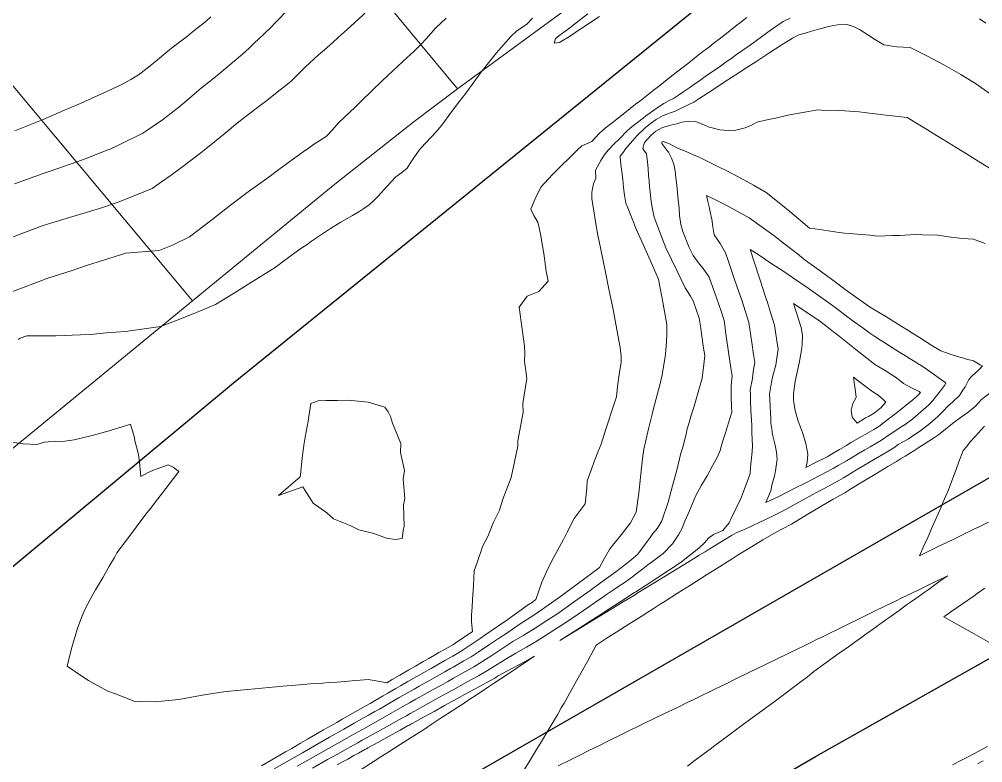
# Model space of a CAD drawing. Header units: inches. Extents: x 11351264 to 11356330, y 6702313 to 6706468.
# Drawn here: x 11354118 to 11354518.1, y 6704745.8 to 6705054.4 of the extents above; entities that cross this region are included whole.
import ezdxf

# ---------------------------------------------------------------- set-up
doc = ezdxf.new("R2010")
doc.units = ezdxf.units.IN
doc.header["$MEASUREMENT"] = 0
doc.layers.add('Shumate_Contours_clip1', color=7, linetype='Continuous', lineweight=0)
doc.layers.add('Shumate_Parcels_clip1', color=7, linetype='Continuous', lineweight=0)
doc.layers.add('Shumate_Streets_clip1', color=7, linetype='Continuous')

msp = doc.modelspace()

# ---------------------------------------------------------------- linework, layer by layer
at = {"layer": 'Shumate_Contours_clip1'}
for points, elevation in [([(11354262.72, 6705057.99), (11354258.84, 6705054.38), (11354254.21, 6705050.15), (11354250.41, 6705046.77), (11354248.15, 6705044.79), (11354244.75, 6705041.72), (11354242.31, 6705039.55), (11354236.8, 6705034.63), (11354235.06, 6705032.88), (11354233.32, 6705031.05), (11354230.9, 6705028.74), (11354229.34, 6705027.44), (11354225.16, 6705024.08), (11354220.78, 6705020.71), (11354216.34, 6705017.34), (11354208.6, 6705011.39), (11354203.46, 6705007.11), (11354199.08, 6705003.48), (11354194.76, 6705000), (11354193.42, 6704998.93), (11354188.83, 6704995.46), (11354185.32, 6704992.91), (11354181.03, 6704989.71), (11354177.08, 6704986.95), (11354173.21, 6704984.12), (11354165.99, 6704981.16), (11354159.42, 6704978.64), (11354151.3, 6704975.81), (11354144.43, 6704973.75), (11354140.29, 6704972.45), (11354131.46, 6704969.85), (11354127.93, 6704968.8), (11354119.06, 6704965.49), (11354111.27, 6704962.34)], 1432), ([(11354420.09, 6705055.06), (11354417.63, 6705053.17), (11354415.49, 6705051.46), (11354411.72, 6705048.54), (11354409.15, 6705046.56), (11354406.58, 6705044.57), (11354404.75, 6705043.14), (11354401.79, 6705040.85), (11354399.26, 6705038.88), (11354396.72, 6705036.91), (11354394.24, 6705034.96), (11354391.53, 6705032.86), (11354389.6, 6705031.36), (11354387.1, 6705029.41), (11354383.97, 6705026.94), (11354381.29, 6705024.85), (11354377.74, 6705022.08), (11354375.66, 6705020.43), (11354373.96, 6705019.08), (11354371.69, 6705017.28), (11354369.44, 6705015.5), (11354366.83, 6705013.44), (11354364.22, 6705011.39), (11354361.35, 6705009.11), (11354358.9, 6705007.16), (11354355.71, 6705003.6), (11354353.6, 6705002.69), (11354351.6, 6705001.78), (11354349.73, 6705000), (11354347.86, 6704998.22), (11354346.14, 6704996.39), (11354343.56, 6704994.09), (11354339.64, 6704990.09), (11354337.77, 6704988.16), (11354334.62, 6704984.67), (11354332.22, 6704979.89), (11354330.46, 6704975.54), (11354331.69, 6704972.93), (11354333.33, 6704970.09), (11354333.91, 6704967.86), (11354334.51, 6704965.2), (11354335.8, 6704957.17), (11354336.83, 6704949.79), (11354337.65, 6704945.63), (11354333.8, 6704941.38), (11354328.97, 6704939.47), (11354325.54, 6704934.84), (11354326.87, 6704925.81), (11354327.83, 6704918.69), (11354328, 6704915.61), (11354327.81, 6704912.51), (11354328.73, 6704905.31), (11354327.09, 6704894.83), (11354327.2, 6704891.32), (11354325.06, 6704879.35), (11354324.98, 6704877.15), (11354322.29, 6704864.19), (11354318.82, 6704855.16), (11354317.38, 6704850.66), (11354314.93, 6704845.68), (11354312.54, 6704839.71), (11354310.44, 6704835.84), (11354308.2, 6704828.85), (11354306.97, 6704825.43), (11354306.64, 6704819.29), (11354306.15, 6704813.32), (11354306.05, 6704810.42), (11354305.84, 6704807.01), (11354305.86, 6704804.27), (11354306.15, 6704800.3), (11354298.98, 6704795.34), (11354297.99, 6704794.73), (11354294.84, 6704792.95), (11354292.25, 6704791.46), (11354291.17, 6704790.83), (11354288.1, 6704789.07), (11354285.79, 6704787.74), (11354282.56, 6704785.88), (11354279.81, 6704784.3), (11354279.13, 6704783.91), (11354275.97, 6704782.09), (11354272.85, 6704780.29), (11354270.6, 6704779), (11354269.24, 6704779.22), (11354266.89, 6704779.68), (11354264.59, 6704780.07), (11354262.92, 6704780.26), (11354259.62, 6704780.1), (11354257.41, 6704779.92), (11354254.72, 6704779.59), (11354250, 6704779.27), (11354246.6, 6704779.04), (11354243.91, 6704778.78), (11354241.71, 6704778.67), (11354238.75, 6704778.51), (11354236.23, 6704778.29), (11354227.44, 6704777.55), (11354218.68, 6704776.74), (11354212.98, 6704776.21), (11354209.92, 6704775.92), (11354203.96, 6704775.35), (11354199.27, 6704774.63), (11354194.03, 6704773.81), (11354188.7, 6704772.88), (11354184.25, 6704772.08), (11354177.23, 6704771.3), (11354174.81, 6704770.99), (11354167.81, 6704771.23), (11354165.68, 6704771.39), (11354157.96, 6704774.33), (11354154.77, 6704775.52), (11354148.92, 6704778.72), (11354146.79, 6704779.93), (11354143.58, 6704782.02), (11354137.83, 6704785.86), (11354139.75, 6704793.19), (11354142.23, 6704801.66), (11354144.15, 6704806.69), (11354145.3, 6704809.64), (11354148.54, 6704815.55), (11354149.69, 6704817.51), (11354152.89, 6704822.74), (11354155.19, 6704827.12), (11354157.49, 6704831), (11354158.46, 6704832.83), (11354162.52, 6704838.18), (11354166.52, 6704843.57), (11354170.6, 6704848.9), (11354172.48, 6704851.35), (11354175.5, 6704855.27), (11354177.53, 6704857.79), (11354182.04, 6704863.71), (11354184.25, 6704866.61), (11354181.91, 6704868.49), (11354179.84, 6704869.39), (11354177.2, 6704868.52), (11354174.48, 6704867.52), (11354171.58, 6704866.22), (11354168.48, 6704864.6), (11354167.96, 6704870.47), (11354167.57, 6704873.55), (11354167, 6704875.98), (11354166.17, 6704878.86), (11354165.71, 6704881.23), (11354164.13, 6704886.24), (11354160.75, 6704885.18), (11354156.23, 6704883.88), (11354150.89, 6704882.29), (11354147.14, 6704881.32), (11354140.83, 6704879.78), (11354136.01, 6704879.1), (11354132.96, 6704879.29), (11354128.5, 6704878.79), (11354125.27, 6704877.8), (11354119.6, 6704878.21), (11354114.05, 6704878.93)], 1426), ([(11354295.31, 6705054.87), (11354291.03, 6705050.86), (11354286.78, 6705046.11), (11354285.02, 6705044.15), (11354281.67, 6705040.9), (11354279.18, 6705038.6), (11354268.91, 6705028.96), (11354259.92, 6705020.39), (11354257.58, 6705018.07), (11354250.48, 6705011.19), (11354248.06, 6705008.49), (11354245.43, 6705005.67), (11354242.76, 6705004.01), (11354240.24, 6705002.38), (11354236.95, 6705000.03), (11354236.92, 6705000), (11354232.43, 6704996.8), (11354228.34, 6704993.83), (11354226.4, 6704992.42), (11354224.62, 6704991.13), (11354222.34, 6704989.45), (11354218.26, 6704986.5), (11354215.53, 6704984.49), (11354213.66, 6704983.11), (11354205.78, 6704977.19), (11354197.97, 6704971.14), (11354188.74, 6704964.09), (11354181.69, 6704960.6), (11354176.05, 6704958.43), (11354162.11, 6704957.22), (11354160.05, 6704956.58), (11354145.88, 6704952.15), (11354139.52, 6704950), (11354130.29, 6704947.11), (11354114.87, 6704941.18)], 1430), ([(11354228.68, 6705057.46), (11354225.54, 6705054.13), (11354223.92, 6705052.47), (11354222.97, 6705051.52), (11354219.65, 6705048.4), (11354217.31, 6705046.14), (11354215.65, 6705044.58), (11354213.68, 6705042.61), (11354211.73, 6705040.79), (11354211.68, 6705040.75), (11354211.64, 6705040.72), (11354208.13, 6705037.74), (11354204.58, 6705034.75), (11354200.99, 6705031.78), (11354197.37, 6705028.85), (11354193.73, 6705025.85), (11354190.79, 6705023.39), (11354187.53, 6705020.68), (11354184.25, 6705017.89), (11354181.13, 6705015.46), (11354177.5, 6705012.59), (11354173.6, 6705010.02), (11354170.97, 6705008.26), (11354169.27, 6705007.14), (11354159.5, 6705002.23), (11354155.68, 6705000.5), (11354154.4, 6705000), (11354145.78, 6704996.61), (11354141.85, 6704995.18), (11354130.86, 6704991.33), (11354127.95, 6704990.33), (11354116.01, 6704986.04)], 1434), ([(11354197.57, 6705055.4), (11354195.96, 6705053.88), (11354194.25, 6705052.42), (11354192.47, 6705051.04), (11354190.65, 6705049.7), (11354188.68, 6705048.12), (11354186.7, 6705046.56), (11354184.72, 6705044.99), (11354182.79, 6705043.51), (11354182.67, 6705043.43), (11354178.91, 6705040.43), (11354175.4, 6705037.48), (11354171.69, 6705034.43), (11354168.07, 6705031.7), (11354167.89, 6705031.56), (11354167.75, 6705031.47), (11354167.58, 6705031.36), (11354164.29, 6705029.31), (11354160.64, 6705027.27), (11354156.74, 6705025.44), (11354152.8, 6705023.66), (11354148.14, 6705021.58), (11354144.65, 6705019.95), (11354136.82, 6705016.58), (11354127.99, 6705012.83), (11354125.14, 6705011.61), (11354116.1, 6705008.03)], 1436), ([(11354331.09, 6705054.8), (11354328.61, 6705052.14), (11354326.25, 6705050.62), (11354324.44, 6705049.42), (11354322.16, 6705047.21), (11354319.11, 6705043.81), (11354316.24, 6705040.49), (11354312.84, 6705036.25), (11354309.33, 6705031.71), (11354306.83, 6705028.3), (11354303.52, 6705023.84), (11354300.52, 6705019.92), (11354297.55, 6705015.97), (11354293.45, 6705010.44), (11354290.96, 6705007.57), (11354289.09, 6705005.5), (11354284.72, 6705000.87), (11354284.09, 6705000), (11354281.81, 6704996.85), (11354280.56, 6704995), (11354279.15, 6704992.61), (11354276.88, 6704990.78), (11354274.35, 6704989.04), (11354272.47, 6704986.94), (11354270.82, 6704985.09), (11354267.01, 6704980.96), (11354264.99, 6704978.91), (11354263.28, 6704977.31), (11354261.14, 6704975.82), (11354259.39, 6704974.69), (11354256.34, 6704972.91), (11354251.29, 6704970.01), (11354247.3, 6704967.49), (11354244.28, 6704965.55), (11354239.36, 6704962.22), (11354237.53, 6704960.91), (11354235.4, 6704959.47), (11354231.45, 6704956.71), (11354224.2, 6704951.4), (11354214.41, 6704945.23), (11354207, 6704940.55), (11354199.46, 6704935.96), (11354192.62, 6704933.05), (11354189.76, 6704931.95), (11354184.64, 6704929.86), (11354179.93, 6704928.13), (11354176.65, 6704926.8), (11354167.89, 6704925.6), (11354162.16, 6704924.82), (11354154.07, 6704924.21), (11354147.65, 6704923.56), (11354143.46, 6704923.41), (11354133.13, 6704922.91), (11354121.09, 6704922.96), (11354118.43, 6704922), (11354117.55, 6704921.47)], 1428), ([(11354438.18, 6705054.78), (11354435.17, 6705053.52), (11354430.45, 6705050.13), (11354426.23, 6705047.06), (11354421.56, 6705043.67), (11354415.87, 6705039.71), (11354413.5, 6705038.02), (11354411.58, 6705036.65), (11354409.21, 6705034.96), (11354402.89, 6705030.58), (11354400.53, 6705028.89), (11354398.18, 6705027.24), (11354396.43, 6705026.01), (11354394.03, 6705024.46), (11354392.11, 6705023.16), (11354389.64, 6705021.52), (11354387.84, 6705020.61), (11354385.64, 6705019.47), (11354383.29, 6705017.92), (11354380.92, 6705016.24), (11354378.03, 6705014.18), (11354377.05, 6705013.39), (11354374.72, 6705011.56), (11354372.59, 6705009.88), (11354370.46, 6705008.07), (11354367.2, 6705004.78), (11354364.87, 6705002.5), (11354362.66, 6705000.17), (11354362.53, 6705000), (11354360.95, 6704997.93), (11354359.57, 6704995.78), (11354357.36, 6704991.74), (11354357.37, 6704988.42), (11354356.43, 6704986.03), (11354355.76, 6704982.55), (11354355.78, 6704980.03), (11354357.63, 6704968.58), (11354358.25, 6704964.72), (11354359.35, 6704959.53), (11354361.41, 6704949.41), (11354362.84, 6704942.33), (11354364.63, 6704933.87), (11354367.01, 6704921.07), (11354367.55, 6704918.19), (11354367.89, 6704914.38), (11354367.89, 6704912.11), (11354367.15, 6704906.96), (11354366.44, 6704901.91), (11354366, 6704897.64), (11354365.04, 6704894.78), (11354361.52, 6704884.19), (11354359.6, 6704878.04), (11354358.24, 6704874.65), (11354356.66, 6704870.33), (11354355.66, 6704867.59), (11354353.87, 6704862.78), (11354353.68, 6704859.74), (11354352.97, 6704853.26), (11354348.5, 6704847.08), (11354345.45, 6704841.13), (11354343.95, 6704838.39), (11354339.27, 6704829.88), (11354336.86, 6704824.8), (11354335.05, 6704820.75), (11354332.57, 6704813.54), (11354330.75, 6704812.21), (11354330.34, 6704811.93), (11354329.95, 6704811.68), (11354323.58, 6704807.17), (11354320.83, 6704805.29), (11354316.53, 6704802.26), (11354311.78, 6704799.04), (11354309.43, 6704797.4), (11354302.29, 6704792.57), (11354300.12, 6704791.23), (11354298.1, 6704790.06), (11354294.68, 6704788.18), (11354292.13, 6704786.7), (11354289.06, 6704784.92), (11354288.22, 6704784.45), (11354287.27, 6704783.91), (11354283.03, 6704781.51), (11354279.43, 6704779.48), (11354276.28, 6704777.66), (11354274.32, 6704776.54), (11354271.12, 6704774.7), (11354269.07, 6704773.51), (11354265.82, 6704771.65), (11354263.66, 6704770.41), (11354260.69, 6704768.74), (11354257.53, 6704766.93), (11354255.33, 6704765.66), (11354252.12, 6704763.82), (11354249.81, 6704762.49), (11354247.33, 6704761.08), (11354244.38, 6704759.38), (11354241.07, 6704757.48), (11354237.76, 6704755.56), (11354234.82, 6704753.87), (11354231.14, 6704751.74), (11354228.56, 6704750.26), (11354224.53, 6704747.92), (11354222.95, 6704747.02), (11354218.58, 6704744.49)], 1424), ([(11354354.05, 6705056.69), (11354350.53, 6705053.83), (11354346.57, 6705050.86), (11354344.91, 6705049.63), (11354342.69, 6705047.91), (11354340.67, 6705046.42), (11354340.14, 6705044.48), (11354342.32, 6705044.78), (11354343.47, 6705045.36), (11354345.79, 6705046.88), (11354348.09, 6705048.4), (11354350.16, 6705049.76), (11354352.72, 6705051.44), (11354354.54, 6705052.63), (11354358.91, 6705055.49)], 1426), ([(11354519.36, 6705052.72), (11354516.77, 6705054.63)], 1424), ([(11354520.79, 6705023.74), (11354515.53, 6705027.49), (11354509.07, 6705031.49), (11354502.18, 6705035.28), (11354495.2, 6705039.03), (11354487.99, 6705042.67), (11354482.38, 6705042.97), (11354477.06, 6705043.73), (11354473.53, 6705045.82), (11354470.41, 6705047.95), (11354466.9, 6705050.08), (11354464.7, 6705051.23), (11354461.76, 6705052.17), (11354457.74, 6705052.08), (11354454.8, 6705051.56), (11354449.95, 6705050.3), (11354446.99, 6705049.41), (11354444.35, 6705048.65), (11354441.71, 6705047.89), (11354439.08, 6705046.6), (11354434.37, 6705043.64), (11354429.34, 6705040.32), (11354424.25, 6705036.99), (11354418.58, 6705033.33), (11354416.35, 6705031.86), (11354411.19, 6705028.5), (11354406.05, 6705025.14), (11354400.19, 6705021.29), (11354398.12, 6705020.02), (11354395.44, 6705018.73), (11354392.25, 6705017.22), (11354390.31, 6705016.29), (11354385.41, 6705014.47), (11354382.55, 6705012.74), (11354380.12, 6705011.14), (11354377.93, 6705009.29), (11354374.56, 6705006.07), (11354372.68, 6705003.98), (11354370.87, 6705001.85), (11354369.39, 6705000), (11354369.14, 6704999.69), (11354367.59, 6704997.56), (11354367.53, 6704997.48), (11354367.45, 6704997.36), (11354367.47, 6704997.19), (11354367.8, 6704994.21), (11354368.21, 6704991), (11354368.6, 6704987.81), (11354368.95, 6704984.61), (11354369.35, 6704981.32), (11354369.85, 6704978.07), (11354370.69, 6704976.04), (11354374.37, 6704966.98), (11354377.1, 6704960.86), (11354379.38, 6704955.65), (11354383.52, 6704946.43), (11354384.06, 6704943.45), (11354384.95, 6704938.51), (11354386.9, 6704927.73), (11354386.97, 6704923.79), (11354386.81, 6704920.67), (11354386.53, 6704916.96), (11354386.17, 6704914.29), (11354385.44, 6704909.36), (11354384.97, 6704906.8), (11354384.02, 6704902.68), (11354382.9, 6704898.5), (11354381.78, 6704894.32), (11354381.08, 6704891.68), (11354380.84, 6704890.44), (11354379.33, 6704884.36), (11354378.31, 6704880.14), (11354377.34, 6704875.91), (11354377.02, 6704873.02), (11354376.54, 6704869.36), (11354376, 6704864.35), (11354375.28, 6704857.7), (11354374.22, 6704849.81), (11354371.83, 6704845.41), (11354368.15, 6704840.57), (11354364.31, 6704835.95), (11354363.09, 6704834.27), (11354360.98, 6704830.65), (11354358.99, 6704826.78), (11354353.96, 6704823.03), (11354349.18, 6704819.45), (11354345, 6704816.43), (11354342.78, 6704814.79), (11354336.3, 6704810.15), (11354331.26, 6704806.77), (11354326.41, 6704803.69), (11354320.02, 6704799.33), (11354317.45, 6704797.65), (11354312.84, 6704794.53), (11354308.55, 6704791.73), (11354305.63, 6704789.77), (11354302.64, 6704788), (11354298.2, 6704785.48), (11354297.1, 6704784.88), (11354294.72, 6704783.52), (11354290.64, 6704781.17), (11354287.13, 6704779.2), (11354284.13, 6704777.52), (11354282.04, 6704776.34), (11354279.74, 6704775.05), (11354275.8, 6704772.79), (11354271.74, 6704770.46), (11354267.55, 6704768.07), (11354265.66, 6704767.02), (11354263.03, 6704765.54), (11354261.21, 6704764.52), (11354257.04, 6704762.14), (11354252.73, 6704759.69), (11354246.88, 6704756.38), (11354240.63, 6704752.8), (11354235.6, 6704749.92), (11354228.96, 6704746.11), (11354223.91, 6704743.24)], 1422), ([(11354523.88, 6704990.81), (11354516.23, 6704995.48), (11354510.29, 6704999.16), (11354508.92, 6705000), (11354505.25, 6705002.25), (11354501.74, 6705004.45), (11354498.93, 6705006.2), (11354495.2, 6705008.46), (11354490.62, 6705011.23), (11354486.71, 6705013.61), (11354480.5, 6705014.32), (11354476.75, 6705014.74), (11354468.85, 6705015.74), (11354466.72, 6705015.96), (11354456.8, 6705016.7), (11354452.67, 6705016.49), (11354449.6, 6705016.8), (11354443.41, 6705015.73), (11354437.17, 6705014.51), (11354432.07, 6705013.29), (11354429.14, 6705012.74), (11354424.34, 6705011.61), (11354422.41, 6705010.59), (11354419.5, 6705009.38), (11354414.46, 6705008.02), (11354408.97, 6705008.55), (11354404.05, 6705009.78), (11354403.07, 6705010.3), (11354402.75, 6705010.36), (11354402.62, 6705010.47), (11354399.01, 6705011.98), (11354396.1, 6705012.08), (11354393.16, 6705011.71), (11354391.05, 6705011.03), (11354388.58, 6705010.38), (11354385.18, 6705009.51), (11354382.32, 6705007.96), (11354380.48, 6705006.24), (11354378.93, 6705004.63), (11354378.5, 6705004.14), (11354377.54, 6705002.97), (11354376.93, 6705000.68), (11354377.38, 6705000), (11354378.41, 6704998.46), (11354378.91, 6704995.04), (11354379.13, 6704992.43), (11354379.37, 6704989.42), (11354379.56, 6704987.45), (11354379.62, 6704986.56), (11354379.75, 6704985.15), (11354379.89, 6704983.66), (11354380.48, 6704978.78), (11354381, 6704975.52), (11354381.61, 6704972.22), (11354384.79, 6704963.79), (11354386.55, 6704959.54), (11354391.25, 6704949.75), (11354394.58, 6704942.84), (11354396.77, 6704939.46), (11354397.85, 6704937.46), (11354400.39, 6704930.34), (11354400.99, 6704926.2), (11354401.32, 6704923.76), (11354402.2, 6704917.81), (11354402.64, 6704914.87), (11354402.24, 6704911.14), (11354401.54, 6704905.42), (11354400.16, 6704900.55), (11354398.78, 6704895.72), (11354398.22, 6704893.76), (11354397.07, 6704890.02), (11354396.19, 6704886.93), (11354395.39, 6704884.31), (11354394.9, 6704882.14), (11354394.46, 6704880.06), (11354393.64, 6704877.14), (11354392.76, 6704874.31), (11354391.13, 6704867.25), (11354389.23, 6704860.66), (11354387.43, 6704853.91), (11354384.86, 6704846.24), (11354382.98, 6704843.15), (11354381.31, 6704841.07), (11354379.98, 6704839.28), (11354378.73, 6704837.65), (11354376.45, 6704834.46), (11354374.93, 6704832.29), (11354372.96, 6704830.64), (11354371.24, 6704829.28), (11354369.4, 6704827.78), (11354365.77, 6704825), (11354359.86, 6704820.8), (11354355.05, 6704817.28), (11354350.95, 6704814.37), (11354348.58, 6704812.65), (11354342.01, 6704808.04), (11354339.67, 6704806.5), (11354337.12, 6704804.83), (11354332.19, 6704801.56), (11354327.51, 6704798.74), (11354323.02, 6704796.03), (11354316.29, 6704791.64), (11354314.21, 6704790.33), (11354309, 6704786.94), (11354306.79, 6704785.64), (11354304.56, 6704784.35), (11354301.83, 6704782.84), (11354298.3, 6704780.87), (11354295.94, 6704779.53), (11354293.07, 6704777.88), (11354289.63, 6704775.97), (11354285.24, 6704773.52), (11354282.68, 6704772.09), (11354280.05, 6704770.62), (11354277.27, 6704769.04), (11354274.41, 6704767.4), (11354271.45, 6704765.73), (11354266.92, 6704763.2), (11354261.73, 6704760.3), (11354258.74, 6704758.61), (11354255.65, 6704756.87), (11354251.15, 6704754.35), (11354246.43, 6704751.7), (11354240.08, 6704748.08), (11354233.42, 6704744.28)], 1420), ([(11354519.06, 6704961.3), (11354514.2, 6704963.09), (11354512.11, 6704963.2), (11354508.43, 6704963.49), (11354503.94, 6704964.1), (11354499.45, 6704964.7), (11354493.07, 6704964.95), (11354490.1, 6704964.97), (11354483.74, 6704964.66), (11354480.83, 6704964.6), (11354474.42, 6704964.4), (11354471.17, 6704964.75), (11354462.84, 6704965.42), (11354460.68, 6704965.64), (11354458.48, 6704965.87), (11354453.98, 6704966.51), (11354448.46, 6704967.37), (11354446.21, 6704967.72), (11354438.02, 6704974.6), (11354433.5, 6704978.15), (11354428.23, 6704982.48), (11354422.96, 6704985.53), (11354417.42, 6704988.54), (11354411.57, 6704991.55), (11354408.88, 6704992.89), (11354405.54, 6704994.54), (11354401.78, 6704996.38), (11354401.26, 6704996.63), (11354400.32, 6704997.07), (11354398.05, 6704998.12), (11354395.46, 6704999.2), (11354393.52, 6704999.98), (11354393.47, 6705000), (11354391.02, 6705000.99), (11354388.08, 6705002.66), (11354385.39, 6705003.61), (11354384.87, 6705003.35), (11354384.82, 6705002.75), (11354386.97, 6705000), (11354387.58, 6704999.21), (11354388.8, 6704996.72), (11354389.88, 6704994.25), (11354389.89, 6704994.22), (11354390.41, 6704991.43), (11354390.7, 6704988.58), (11354391.09, 6704985.54), (11354391.34, 6704982.47), (11354391.65, 6704979.23), (11354392.02, 6704976.05), (11354392.21, 6704972.95), (11354392.75, 6704969.13), (11354393.52, 6704966.29), (11354396.14, 6704959.62), (11354397.88, 6704956.34), (11354400.44, 6704952.66), (11354402.01, 6704950.92), (11354404.46, 6704947.27), (11354407.48, 6704938.74), (11354409.43, 6704933.19), (11354410.71, 6704929.39), (11354411.6, 6704922.81), (11354412.51, 6704916.24), (11354413.51, 6704909.65), (11354414, 6704906.41), (11354413.59, 6704902.5), (11354413.66, 6704899.99), (11354413.62, 6704897.78), (11354413.8, 6704893.57), (11354413.9, 6704891.32), (11354412.56, 6704886.82), (11354411.29, 6704882.72), (11354410.38, 6704879.79), (11354409.82, 6704878.04), (11354409.02, 6704875.37), (11354408.24, 6704873.39), (11354407.94, 6704872.73), (11354405.99, 6704869.29), (11354403.65, 6704864.86), (11354401.33, 6704860.94), (11354399.01, 6704856.67), (11354396.21, 6704850.04), (11354394.43, 6704846.05), (11354393.33, 6704843.08), (11354391.83, 6704840.4), (11354389.22, 6704836.58), (11354385.33, 6704832.67), (11354380.9, 6704829.29), (11354378.97, 6704827.88), (11354376.92, 6704826.23), (11354374.25, 6704824.18), (11354372.6, 6704822.97), (11354369.6, 6704820.75), (11354366.99, 6704819), (11354364.77, 6704817.47), (11354361.91, 6704815.57), (11354359.94, 6704814.21), (11354356.85, 6704812.15), (11354354.48, 6704810.46), (11354347.85, 6704805.89), (11354343.01, 6704802.76), (11354340.76, 6704801.29), (11354338.07, 6704799.54), (11354333.12, 6704796.32), (11354328.59, 6704793.73), (11354324.18, 6704791.21), (11354319.77, 6704788.68), (11354312.41, 6704784.07), (11354308.64, 6704781.89), (11354304, 6704779.33), (11354298.4, 6704776.23), (11354295.49, 6704774.59), (11354290.99, 6704772.09), (11354287.74, 6704770.3), (11354283.35, 6704767.87), (11354280.35, 6704766.2), (11354278.75, 6704765.29), (11354277.09, 6704764.35), (11354275.37, 6704763.38), (11354270.82, 6704760.86), (11354266.7, 6704758.57), (11354262.24, 6704756.1), (11354260.45, 6704755.09), (11354258.59, 6704754.05), (11354254.07, 6704751.53), (11354250.42, 6704749.5), (11354245.99, 6704747.04), (11354239.74, 6704743.5)], 1418), ([(11354327.3, 6704742.14), (11354330.13, 6704746.85), (11354332.37, 6704750.57), (11354334.81, 6704754.63), (11354337.5, 6704759.03), (11354339.64, 6704762.47), (11354341.45, 6704765.63), (11354343.09, 6704768.5), (11354344.23, 6704770.54), (11354346.51, 6704774.56), (11354350.09, 6704780.98), (11354354.09, 6704788.11), (11354356.4, 6704792.46), (11354357.52, 6704794.57), (11354361.73, 6704797.28), (11354366.19, 6704800.14), (11354371.2, 6704803.34), (11354372.92, 6704804.42), (11354376.19, 6704806.51), (11354378.55, 6704808), (11354381.21, 6704809.7), (11354384.17, 6704811.58), (11354386.24, 6704812.9), (11354391.28, 6704816.09), (11354394.94, 6704818.37), (11354396.74, 6704819.5), (11354403.45, 6704823.74), (11354408.72, 6704827.08), (11354412.22, 6704829.28), (11354414, 6704830.41), (11354416.54, 6704832.07), (11354422.09, 6704835.42), (11354426.85, 6704838.29), (11354432.29, 6704841.48), (11354434.95, 6704842.86), (11354438.65, 6704844.85), (11354445.2, 6704848.78), (11354450.62, 6704851.99), (11354456.06, 6704855.21), (11354460.77, 6704857.86), (11354462.55, 6704858.95), (11354467.92, 6704862.19), (11354473.29, 6704865.44), (11354478.65, 6704868.7), (11354482.27, 6704870.82), (11354484.01, 6704871.97), (11354485.95, 6704873.07), (11354489.45, 6704875.22), (11354491.6, 6704876.57), (11354494.68, 6704878.5), (11354497.3, 6704880.25), (11354499.75, 6704881.83), (11354503.4, 6704884.72), (11354505.58, 6704886.56), (11354509.28, 6704889.32), (11354511.87, 6704891.19), (11354515.16, 6704893.76), (11354517.58, 6704896.61), (11354521.2, 6704899.28)], 1418), ([(11354520.47, 6704845.62), (11354516.87, 6704843.86), (11354514.12, 6704842.52), (11354511.31, 6704841.15), (11354507.76, 6704839.42), (11354505.76, 6704838.45), (11354501.41, 6704836.33), (11354500.49, 6704835.88), (11354495.17, 6704833.29), (11354491.81, 6704831.65), (11354493.7, 6704835.78), (11354495.29, 6704839.26), (11354497.16, 6704843.6), (11354499.56, 6704849.07), (11354500.65, 6704851.63), (11354501.7, 6704854.05), (11354503.83, 6704859.05), (11354505.72, 6704863.83), (11354507.03, 6704867.44), (11354508.19, 6704870.62), (11354509.91, 6704875.34), (11354511.32, 6704876.94), (11354512.92, 6704878.97), (11354515.04, 6704881.32), (11354518.77, 6704885.5)], 1420), ([(11354395.51, 6704744.38), (11354398.68, 6704746.8), (11354400.74, 6704748.32), (11354402.46, 6704749.61), (11354404.97, 6704751.45), (11354406.87, 6704752.89), (11354411.01, 6704755.99), (11354418.2, 6704761.38), (11354421.79, 6704763.99), (11354425.44, 6704766.62), (11354430.9, 6704770.7), (11354436.43, 6704774.84), (11354439.35, 6704776.96), (11354442.7, 6704779.42), (11354445.39, 6704781.42), (11354447.96, 6704783.65), (11354451.95, 6704786.58), (11354455.95, 6704789.42), (11354458.5, 6704791.23), (11354462.32, 6704793.92), (11354464.02, 6704795.14), (11354467.83, 6704797.87), (11354469.53, 6704799.09), (11354472.38, 6704801.13), (11354476.93, 6704804.39), (11354480.06, 6704806.65), (11354483.35, 6704809), (11354486.51, 6704811.26), (11354488.57, 6704812.73), (11354492.12, 6704815.25), (11354493.81, 6704816.47), (11354495.39, 6704817.58), (11354496.56, 6704818.42), (11354499.91, 6704820.84), (11354503.44, 6704823.39), (11354499.47, 6704821.45), (11354495.75, 6704819.64), (11354494.27, 6704818.92), (11354491, 6704817.32), (11354486.6, 6704815.17), (11354484.23, 6704814.02), (11354482.2, 6704813.02), (11354477.79, 6704810.88), (11354472.92, 6704808.5), (11354466.26, 6704805.25), (11354462.44, 6704803.39), (11354458.32, 6704801.38), (11354453.73, 6704799.14), (11354451.02, 6704797.82), (11354449.13, 6704796.9), (11354446.93, 6704795.83), (11354443.63, 6704794.22), (11354441.31, 6704793.09), (11354437.3, 6704791.13), (11354432.52, 6704788.8), (11354427.57, 6704786.39), (11354421.26, 6704783.31), (11354414.72, 6704780.13), (11354411.54, 6704778.58), (11354407.46, 6704776.6), (11354404.9, 6704775.36), (11354401.45, 6704773.68), (11354398.09, 6704772.04), (11354395.43, 6704770.75), (11354391.28, 6704768.73), (11354385.72, 6704766.02), (11354377.15, 6704761.85), (11354369.54, 6704758.13), (11354361.93, 6704754.4), (11354359.45, 6704753.19), (11354354.31, 6704750.67), (11354350.56, 6704748.83), (11354346.87, 6704747.03), (11354341.79, 6704744.54)], 1418), ([(11354521.35, 6704795.42), (11354514.61, 6704799.3), (11354508.33, 6704802.8), (11354504.92, 6704804.69), (11354501.93, 6704806.32), (11354505.3, 6704808.67), (11354509.73, 6704811.75), (11354514.54, 6704815.11), (11354515.86, 6704816.04), (11354518.95, 6704818.2)], 1420), ([(11354259.52, 6704742.74), (11354265.73, 6704746.66), (11354268.58, 6704748.46), (11354271.43, 6704750.26), (11354276.24, 6704753.37), (11354280.69, 6704756.25), (11354284.04, 6704758.38), (11354286.63, 6704760.04), (11354289.06, 6704761.59), (11354292.83, 6704764.06), (11354295.83, 6704766.03), (11354300.07, 6704768.82), (11354302.3, 6704770.28), (11354304.32, 6704771.61), (11354308.56, 6704774.41), (11354312.8, 6704777.21), (11354314.48, 6704778.33), (11354317.73, 6704780.44), (11354321.77, 6704783.14), (11354324.79, 6704785.15), (11354329.47, 6704788.29), (11354332, 6704789.98), (11354329.59, 6704788.67), (11354325.12, 6704786.25), (11354320.99, 6704784.01), (11354316.65, 6704781.64), (11354315.88, 6704781.16), (11354315.49, 6704780.93), (11354311.83, 6704778.93), (11354307.39, 6704776.49), (11354302.95, 6704774.05), (11354298.5, 6704771.61), (11354297.93, 6704771.29), (11354294.62, 6704769.47), (11354290.24, 6704767.06), (11354285.86, 6704764.66), (11354281.48, 6704762.25), (11354280.66, 6704761.79), (11354280.22, 6704761.54), (11354279.77, 6704761.28), (11354279.29, 6704761.02), (11354276.12, 6704759.28), (11354271.67, 6704756.82), (11354267.21, 6704754.36), (11354262.76, 6704751.91), (11354262.15, 6704751.57), (11354261.53, 6704751.22), (11354258.82, 6704749.73), (11354257, 6704748.72), (11354254.4, 6704747.29), (11354252.47, 6704746.21), (11354249.97, 6704744.84)], 1416), ([(11354520.15, 6704752.44), (11354517.78, 6704751.21), (11354514.1, 6704749.31), (11354511.71, 6704748.07), (11354509.31, 6704746.84), (11354505.53, 6704744.89)], 1418), ([(11354518.32, 6704746.58), (11354515.93, 6704745.34)], 1416)]:
    msp.add_lwpolyline(points, dxfattribs=dict(at, elevation=elevation))
for points, elevation in [([(11354342.55, 6704796.52), (11354348.89, 6704800.38), (11354353.82, 6704803.39), (11354354.23, 6704803.65), (11354358.83, 6704806.45), (11354363.79, 6704809.47), (11354368.74, 6704812.5), (11354373.7, 6704815.53), (11354374.66, 6704816.13), (11354378.78, 6704818.65), (11354383.76, 6704821.69), (11354388.73, 6704824.73), (11354393.7, 6704827.77), (11354395.49, 6704828.87), (11354397.95, 6704830.37), (11354400.41, 6704831.87), (11354402.86, 6704833.38), (11354404.54, 6704834.42), (11354406.31, 6704835.51), (11354408.8, 6704837.05), (11354411.28, 6704838.6), (11354413.77, 6704840.14), (11354415.65, 6704841.14), (11354419.42, 6704842.78), (11354425.31, 6704845.49), (11354430.59, 6704847.99), (11354434.17, 6704849.82), (11354436.1, 6704850.76), (11354441.74, 6704853.88), (11354446.29, 6704856.43), (11354450.36, 6704858.58), (11354452.85, 6704859.92), (11354458.34, 6704862.9), (11354460.27, 6704864.06), (11354463.89, 6704866.2), (11354465.71, 6704867.3), (11354471.13, 6704870.53), (11354474.41, 6704872.45), (11354476.69, 6704873.79), (11354479.16, 6704875.21), (11354481.2, 6704876.54), (11354482.99, 6704877.81), (11354485.03, 6704878.97), (11354487.3, 6704880.25), (11354492.42, 6704883.66), (11354496.1, 6704886.59), (11354499.51, 6704889.54), (11354501.63, 6704891.65), (11354503.75, 6704893.89), (11354505.52, 6704895.4), (11354508.43, 6704898.24), (11354509.62, 6704899.97), (11354510.75, 6704901.75), (11354512.33, 6704904.82), (11354513.64, 6704906.26), (11354516.63, 6704909.01), (11354517.97, 6704910.51), (11354517.08, 6704911), (11354516.39, 6704911.34), (11354514.25, 6704912.53), (11354513.79, 6704912.69), (11354511.78, 6704913.11), (11354509.65, 6704913.85), (11354506.19, 6704914.8), (11354504.18, 6704915.44), (11354500.72, 6704916.71), (11354497.02, 6704919.02), (11354494.6, 6704920.54), (11354491.86, 6704922.26), (11354489.35, 6704923.82), (11354487.35, 6704925.07), (11354484.19, 6704927.05), (11354480.01, 6704929.65), (11354477.85, 6704930.99), (11354475.54, 6704932.41), (11354471.14, 6704935.06), (11354468.55, 6704936.79), (11354465.81, 6704938.7), (11354461, 6704942.26), (11354457.87, 6704944.57), (11354451.1, 6704949.52), (11354444.38, 6704954.36), (11354441.23, 6704956.97), (11354435.94, 6704961.09), (11354431.31, 6704964.67), (11354427.42, 6704967.4), (11354421.14, 6704972), (11354415.84, 6704974.88), (11354410.51, 6704977.72), (11354406.29, 6704979.8), (11354403.45, 6704981.2), (11354404.01, 6704978.74), (11354404.51, 6704976.54), (11354404.95, 6704974.39), (11354405.56, 6704971.46), (11354405.96, 6704968.23), (11354406.51, 6704964.91), (11354409.04, 6704961.35), (11354411.3, 6704957.43), (11354412.21, 6704954.68), (11354414.8, 6704947.12), (11354416.16, 6704943.18), (11354418, 6704937.77), (11354421.03, 6704928.44), (11354422.18, 6704920.22), (11354422.94, 6704915.28), (11354423.43, 6704911.84), (11354422.82, 6704908.22), (11354422.49, 6704905.26), (11354421.58, 6704900.62), (11354421.6, 6704898.55), (11354421.63, 6704895.89), (11354421.8, 6704892.17), (11354422.24, 6704885.94), (11354422.27, 6704883.02), (11354422.41, 6704879.84), (11354422.44, 6704877.4), (11354422.35, 6704874.77), (11354421.96, 6704871.08), (11354421.71, 6704868.45), (11354421.47, 6704865.82), (11354420.26, 6704862.43), (11354418.36, 6704857.27), (11354417.45, 6704855.09), (11354416.14, 6704852.38), (11354415.11, 6704850.17), (11354413.79, 6704847.61), (11354412.76, 6704845.36), (11354410.15, 6704842.23), (11354406.23, 6704840.55), (11354404.22, 6704839.03), (11354402.53, 6704837.07), (11354400.3, 6704834.96), (11354398.17, 6704833.2), (11354395.04, 6704830.83), (11354392.88, 6704828.97), (11354388.02, 6704825.8), (11354383.15, 6704822.63), (11354378.28, 6704819.46), (11354374, 6704816.72), (11354373.52, 6704816.38), (11354368.6, 6704813.21), (11354363.67, 6704810.05), (11354358.75, 6704806.89), (11354353.95, 6704803.82), (11354353.77, 6704803.7), (11354348.86, 6704800.56)], 1416), ([(11354421.51, 6704958.8), (11354423.21, 6704953.63), (11354425.68, 6704946.12), (11354427.91, 6704939.14), (11354428.67, 6704936.79), (11354429.92, 6704932.71), (11354431.63, 6704927.47), (11354432.66, 6704920.88), (11354433.14, 6704917.43), (11354432.64, 6704913.8), (11354432.16, 6704910.83), (11354430.93, 6704906.31), (11354430.45, 6704903.8), (11354429.58, 6704898.73), (11354429.79, 6704893.97), (11354430.01, 6704890.9), (11354430.08, 6704888.78), (11354430.11, 6704886.74), (11354430.62, 6704883.43), (11354430.72, 6704882.69), (11354430.93, 6704881.5), (11354431.95, 6704877.55), (11354432.5, 6704874.67), (11354432.76, 6704871.74), (11354432.03, 6704866.89), (11354431.61, 6704864.71), (11354430.72, 6704861.59), (11354430.1, 6704858.68), (11354428.02, 6704853.81), (11354433.65, 6704856.45), (11354436.03, 6704857.71), (11354439.29, 6704859.3), (11354444.86, 6704862.12), (11354447.6, 6704863.53), (11354450.4, 6704864.98), (11354455.93, 6704867.88), (11354458.1, 6704869.16), (11354461.5, 6704871.13), (11354463.6, 6704872.37), (11354466.53, 6704874.12), (11354469.14, 6704875.63), (11354471.29, 6704876.87), (11354476.05, 6704879.6), (11354479.31, 6704881.84), (11354481.96, 6704883.74), (11354484.17, 6704885.14), (11354485.92, 6704886.22), (11354489.07, 6704888.51), (11354492.43, 6704891.36), (11354495.69, 6704894.29), (11354497.36, 6704896.16), (11354498.97, 6704898.09), (11354500.54, 6704900.09), (11354501.76, 6704901.82), (11354502.26, 6704902.34), (11354502.82, 6704903.32), (11354502.31, 6704903.74), (11354499.65, 6704905.68), (11354497.53, 6704907.17), (11354494.15, 6704909.49), (11354491.78, 6704911.04), (11354491.47, 6704911.22), (11354490.7, 6704911.71), (11354487.95, 6704913.43), (11354486.02, 6704914.63), (11354484.31, 6704915.7), (11354480.66, 6704917.97), (11354477.03, 6704920.28), (11354475.71, 6704921.17), (11354473.29, 6704922.75), (11354471.27, 6704924.14), (11354467.83, 6704926.53), (11354464.76, 6704928.81), (11354462.14, 6704930.73), (11354460.21, 6704932.2), (11354455.67, 6704935.61), (11354452.79, 6704937.62), (11354445.65, 6704942.7), (11354439.13, 6704947.22), (11354435.52, 6704949.67), (11354430.55, 6704952.91), (11354425.24, 6704956.44)], 1414), ([(11354439.54, 6704896.98), (11354439.58, 6704896.5), (11354439.7, 6704895.22), (11354440.26, 6704892), (11354441.47, 6704887.54), (11354442.38, 6704885), (11354443.19, 6704882.86), (11354444.58, 6704878.32), (11354445.48, 6704873.91), (11354445.17, 6704870.44), (11354444.69, 6704868.34), (11354449.24, 6704870.64), (11354453.55, 6704872.81), (11354455.99, 6704874.23), (11354458.62, 6704875.83), (11354461.47, 6704877.51), (11354463.34, 6704878.63), (11354468.1, 6704881.37), (11354472.88, 6704884.08), (11354474.95, 6704885.38), (11354476.9, 6704886.83), (11354478.83, 6704888.32), (11354480.42, 6704889.55), (11354480.67, 6704889.74), (11354480.87, 6704889.85), (11354484.06, 6704892.35), (11354486.48, 6704894.29), (11354488.89, 6704896.33), (11354491.56, 6704898.67), (11354491.91, 6704898.98), (11354492.28, 6704899.45), (11354491.7, 6704899.85), (11354488.49, 6704901.45), (11354485.14, 6704903.23), (11354482.26, 6704905.52), (11354480.31, 6704906.73), (11354477.53, 6704908.53), (11354474.94, 6704910.17), (11354473.35, 6704911.13), (11354472.46, 6704911.76), (11354468.75, 6704914.73), (11354467.89, 6704915.38), (11354465.38, 6704917.34), (11354462.62, 6704919.56), (11354458.46, 6704922.82), (11354454.93, 6704925.6), (11354452.74, 6704927.25), (11354450.41, 6704929.03), (11354439.56, 6704936.39), (11354442.72, 6704926.45), (11354443.2, 6704923.23), (11354443.16, 6704919.21), (11354442.91, 6704917.02), (11354441.88, 6704911.62), (11354440.17, 6704904.13), (11354439.57, 6704898.89)], 1412), ([(11354463.45, 6704892.12), (11354463.84, 6704889.24), (11354465.9, 6704886.77), (11354469.47, 6704888.9), (11354470.73, 6704889.51), (11354472.96, 6704890.89), (11354475.78, 6704893.02), (11354477.93, 6704895.48), (11354476.76, 6704896.56), (11354474.66, 6704898.29), (11354472.53, 6704899.76), (11354470.23, 6704901.42), (11354468.63, 6704902.62), (11354466.44, 6704904.31), (11354464.39, 6704905.84), (11354464.7, 6704903.63), (11354465.07, 6704900.88), (11354465.5, 6704897.31), (11354464.1, 6704894.9)], 1410), ([(11354225.7, 6704856.65), (11354234.62, 6704864.44), (11354234.85, 6704865.24), (11354235.46, 6704872.35), (11354236.27, 6704878.42), (11354236.71, 6704880.89), (11354238.01, 6704887.5), (11354238.28, 6704889.53), (11354239.13, 6704894.85), (11354242.19, 6704895.98), (11354245.48, 6704896.1), (11354250.19, 6704896.19), (11354254.64, 6704896.29), (11354262.88, 6704895.47), (11354269.75, 6704893.41), (11354271.23, 6704891.43), (11354272.15, 6704889.48), (11354273, 6704886.72), (11354276.42, 6704878.31), (11354276.38, 6704874.56), (11354277.95, 6704867.02), (11354277.36, 6704863.49), (11354278.09, 6704855.5), (11354277.6, 6704852.77), (11354277.82, 6704843.9), (11354277.43, 6704841.97), (11354277.03, 6704838.84), (11354274.21, 6704838.42), (11354270.49, 6704839.02), (11354265.23, 6704840.95), (11354258.96, 6704842.48), (11354255.47, 6704844.31), (11354248.51, 6704847.04), (11354245.67, 6704849.45), (11354239.98, 6704853.51), (11354235.75, 6704860.34)], 1428)]:
    msp.add_lwpolyline(points, close=True, dxfattribs=dict(at, elevation=elevation))
at = {"layer": 'Shumate_Parcels_clip1'}
for points in [[(11354389, 6705089.5), (11354351, 6705063), (11354300, 6705025.5), (11354102, 6705264), (11354181, 6705327.5)], [(11354300, 6705025.5), (11354282, 6705012), (11354249, 6704986), (11354190, 6704937.5), (11353991, 6705175.5), (11354102, 6705264)], [(11354190, 6704937.5), (11354115, 6704876), (11353915, 6705115), (11353991, 6705175.5)]]:
    msp.add_lwpolyline(points, close=True, dxfattribs=at)
at = {"layer": 'Shumate_Streets_clip1', "color": 4}
msp.add_lwpolyline([(11353902, 6704650), (11354207, 6704903.5), (11354427, 6705081.5), (11354498, 6705124)], dxfattribs=at)
at = {"layer": 'Shumate_Streets_clip1', "color": 5}
for points in [[(11354121, 6704634.5), (11354304, 6704739.5), (11354613, 6704917), (11354615, 6704918.5)], [(11354148, 6704575), (11354168, 6704586), (11354311, 6704668.5), (11354449, 6704748.5), (11354654, 6704864)]]:
    msp.add_lwpolyline(points, dxfattribs=at)

doc.saveas('drawing.dxf')
